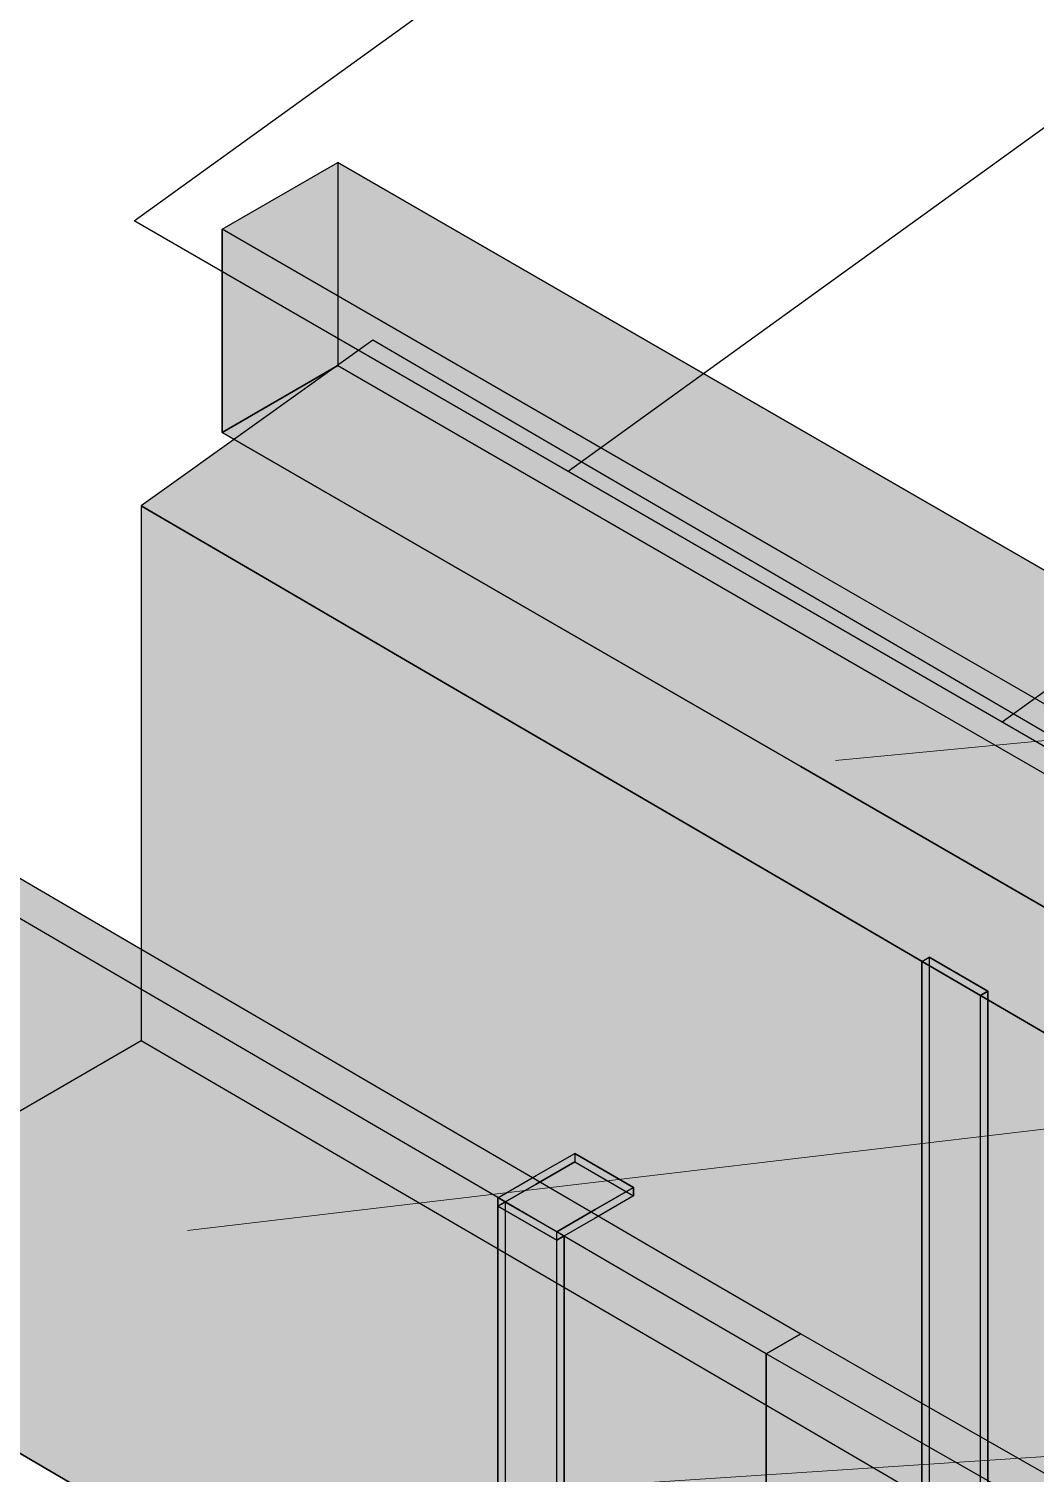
# Model space of a CAD drawing. Header units: metres. Extents: x 0 to 18.2, y -10 to 8.9.
# Drawn here: x 14.603 to 14.98, y 1.42 to 1.961 of the extents above; entities that cross this region are included whole.
import ezdxf

# ---------------------------------------------------------------- set-up
doc = ezdxf.new("R2010")
doc.units = ezdxf.units.M
doc.header["$LTSCALE"] = 0.25
doc.layers.add('ISO-ARISTAS', color=8, linetype='CONTINUOUS')
doc.layers.add('ISO-CONCRETO-SUP', color=254, linetype='CONTINUOUS', true_color=0xe8e8e8)
doc.layers.add('LLAMADAS', color=30, linetype='CONTINUOUS', lineweight=18)

msp = doc.modelspace()

# ---------------------------------------------------------------- linework, layer by layer
at = {"layer": 'ISO-ARISTAS', "color": 250}
for p, q in [((14.64281, 1.88888), (15.13038, 2.24075)), ((15.29276, 2.147), (14.80519, 1.79513)), ((15.45514, 2.05325), (14.96757, 1.70138)), ((14.67572, 1.88575), (14.71902, 1.91075)), ((14.67572, 1.88575), (14.71902, 1.91075)), ((14.71902, 1.91075), (14.71902, 1.83475)), ((14.93553, 1.78575), (14.71902, 1.91075)), ((14.71902, 1.91075), (14.71902, 1.83475)), ((14.71902, 1.91075), (14.93553, 1.78575)), ((15.29233, 1.51388), (14.64281, 1.88888)), ((14.67572, 1.80975), (14.67572, 1.88575)), ((14.89223, 1.76075), (14.67572, 1.88575)), ((14.67572, 1.88575), (14.67572, 1.80975)), ((14.89223, 1.76075), (14.67572, 1.88575)), ((14.73201, 1.84425), (14.68871, 1.81325)), ((14.78073, 1.81584), (14.73201, 1.84425)), ((14.71902, 1.83475), (14.67572, 1.80975)), ((14.67572, 1.80975), (14.71902, 1.83475)), ((14.71902, 1.83475), (14.93553, 1.70975)), ((14.71902, 1.83475), (14.93553, 1.70975)), ((14.82944, 1.78744), (14.78073, 1.81584)), ((14.68871, 1.81325), (14.64541, 1.78225)), ((14.89223, 1.68475), (14.67572, 1.80975)), ((14.67572, 1.80975), (14.89223, 1.68475)), ((14.87815, 1.75903), (14.82944, 1.78744)), ((15.15204, 1.66075), (14.93553, 1.78575)), ((14.93553, 1.78575), (15.15204, 1.66075)), ((14.69412, 1.75384), (14.64541, 1.78225)), ((14.64541, 1.78225), (14.64541, 1.73225)), ((14.64541, 1.78225), (14.69412, 1.75384)), ((14.92687, 1.73063), (14.87815, 1.75903)), ((15.10873, 1.63575), (14.89223, 1.76075)), ((15.10873, 1.63575), (14.89223, 1.76075)), ((14.74284, 1.72544), (14.69412, 1.75384)), ((14.69412, 1.75384), (14.74284, 1.72544)), ((14.64541, 1.73225), (14.64541, 1.68225)), ((14.97558, 1.70222), (14.92687, 1.73063)), ((14.79155, 1.69703), (14.74284, 1.72544)), ((14.74284, 1.72544), (14.79155, 1.69703)), ((14.93553, 1.70975), (15.15204, 1.58475)), ((14.93553, 1.70975), (15.15204, 1.58475)), ((15.0243, 1.67381), (14.97558, 1.70222)), ((14.84027, 1.66863), (14.79155, 1.69703)), ((14.79155, 1.69703), (14.84027, 1.66863)), ((14.64541, 1.68225), (14.64541, 1.63225)), ((15.10873, 1.55975), (14.89223, 1.68475)), ((14.89223, 1.68475), (15.10873, 1.55975)), ((14.88898, 1.64022), (14.84027, 1.66863)), ((14.84027, 1.66863), (14.88898, 1.64022)), ((14.59994, 1.64294), (14.64866, 1.61453)), ((14.93769, 1.61181), (14.88898, 1.64022)), ((14.88898, 1.64022), (14.93769, 1.61181)), ((14.63567, 1.60703), (14.58695, 1.63544)), ((14.63567, 1.60703), (14.58695, 1.63544)), ((14.64541, 1.63225), (14.64541, 1.58225)), ((14.64866, 1.61453), (14.69737, 1.58613)), ((14.93752, 1.61185), (14.94027, 1.61344)), ((14.93752, 1.61185), (14.94027, 1.61344)), ((14.93752, 1.58283), (14.93752, 1.61185)), ((14.95952, 1.59915), (14.93752, 1.61185)), ((14.93752, 1.61185), (14.93752, 1.58283)), ((14.95952, 1.59915), (14.93752, 1.61185)), ((14.98641, 1.58341), (14.93769, 1.61181)), ((14.93769, 1.61181), (14.98641, 1.58341)), ((14.94027, 1.61344), (14.94027, 1.58441)), ((14.96227, 1.60074), (14.94027, 1.61344)), ((14.94027, 1.61344), (14.94027, 1.58441)), ((14.94027, 1.61344), (14.96227, 1.60074)), ((14.68438, 1.57863), (14.63567, 1.60703)), ((14.68438, 1.57863), (14.63567, 1.60703)), ((14.95952, 1.59915), (14.96227, 1.60074)), ((14.96227, 1.60074), (14.95952, 1.59915)), ((14.96227, 1.57171), (14.96227, 1.60074)), ((14.96227, 1.60074), (14.96227, 1.57171)), ((14.95952, 1.57013), (14.95952, 1.59915)), ((14.95952, 1.57013), (14.95952, 1.59915)), ((14.69737, 1.58613), (14.74609, 1.55772)), ((14.94027, 1.58441), (14.94027, 1.55539)), ((14.94027, 1.58441), (14.94027, 1.55539)), ((14.60644, 1.55975), (14.64541, 1.58225)), ((14.64541, 1.58225), (14.69412, 1.55384)), ((14.64541, 1.58225), (14.69412, 1.55384)), ((14.7331, 1.55022), (14.68438, 1.57863)), ((14.7331, 1.55022), (14.68438, 1.57863)), ((14.93752, 1.5538), (14.93752, 1.58283)), ((14.93752, 1.58283), (14.93752, 1.5538)), ((14.95952, 1.5411), (14.95952, 1.57013)), ((14.95952, 1.5411), (14.95952, 1.57013)), ((14.96227, 1.54269), (14.96227, 1.57171)), ((14.96227, 1.57171), (14.96227, 1.54269)), ((14.56747, 1.53725), (14.60644, 1.55975)), ((14.74609, 1.55772), (14.7948, 1.52931)), ((14.69412, 1.55384), (14.74284, 1.52544)), ((14.69412, 1.55384), (14.74284, 1.52544)), ((14.93752, 1.52478), (14.93752, 1.5538)), ((14.93752, 1.5538), (14.93752, 1.52478)), ((14.94027, 1.55539), (14.94027, 1.52636)), ((14.94027, 1.55539), (14.94027, 1.52636)), ((14.78181, 1.52181), (14.7331, 1.55022)), ((14.78181, 1.52181), (14.7331, 1.55022)), ((14.79325, 1.53173), (14.80762, 1.54003)), ((14.79325, 1.53173), (14.80762, 1.54003)), ((14.80762, 1.54003), (14.80762, 1.53685)), ((14.82961, 1.52733), (14.80762, 1.54003)), ((14.80762, 1.54003), (14.80762, 1.53685)), ((14.80762, 1.54003), (14.82961, 1.52733)), ((14.95952, 1.51208), (14.95952, 1.5411)), ((14.95952, 1.51208), (14.95952, 1.5411)), ((14.96227, 1.51366), (14.96227, 1.54269)), ((14.96227, 1.54269), (14.96227, 1.51366)), ((14.80762, 1.53685), (14.79325, 1.52856)), ((14.79325, 1.52856), (14.80762, 1.53685)), ((14.80762, 1.53685), (14.82961, 1.52415)), ((14.80762, 1.53685), (14.82961, 1.52415)), ((14.77889, 1.52344), (14.79325, 1.53173)), ((14.77889, 1.52344), (14.79325, 1.53173)), ((14.7948, 1.52931), (14.84351, 1.50091)), ((14.74284, 1.52544), (14.79155, 1.49703)), ((14.74284, 1.52544), (14.79155, 1.49703)), ((14.79325, 1.52856), (14.77889, 1.52026)), ((14.77889, 1.52026), (14.79325, 1.52856)), ((14.82961, 1.52733), (14.81525, 1.51903)), ((14.81525, 1.51903), (14.82961, 1.52733)), ((14.82961, 1.52415), (14.81525, 1.51586)), ((14.82961, 1.52415), (14.81525, 1.51586)), ((14.82961, 1.52415), (14.82961, 1.52733)), ((14.82961, 1.52733), (14.82961, 1.52415)), ((14.93752, 1.49575), (14.93752, 1.52478)), ((14.93752, 1.52478), (14.93752, 1.49575)), ((14.94027, 1.52636), (14.94027, 1.49734)), ((14.94027, 1.52636), (14.94027, 1.49734)), ((14.77889, 1.52026), (14.77889, 1.52344)), ((14.80088, 1.51074), (14.77889, 1.52344)), ((14.80088, 1.51074), (14.77889, 1.52344)), ((14.77889, 1.52344), (14.77889, 1.52026)), ((14.77889, 1.52026), (14.78164, 1.52185)), ((14.77889, 1.52026), (14.78164, 1.52185)), ((14.77889, 1.49124), (14.77889, 1.52026)), ((14.80088, 1.50756), (14.77889, 1.52026)), ((14.77889, 1.52026), (14.77889, 1.49124)), ((14.80088, 1.50756), (14.77889, 1.52026)), ((14.80088, 1.50756), (14.77889, 1.52026)), ((14.77889, 1.52026), (14.80088, 1.50756)), ((14.78164, 1.52185), (14.78164, 1.49283)), ((14.80363, 1.50915), (14.78164, 1.52185)), ((14.78164, 1.52185), (14.78164, 1.49283)), ((14.78164, 1.52185), (14.80363, 1.50915)), ((14.83052, 1.49341), (14.78181, 1.52181)), ((14.83052, 1.49341), (14.78181, 1.52181)), ((14.81525, 1.51903), (14.80088, 1.51074)), ((14.80088, 1.51074), (14.81525, 1.51903)), ((14.81525, 1.51586), (14.80088, 1.50756)), ((14.81525, 1.51586), (14.80088, 1.50756)), ((14.96227, 1.48464), (14.96227, 1.51366)), ((14.96227, 1.51366), (14.96227, 1.48464)), ((14.80088, 1.50756), (14.80088, 1.51074)), ((14.80088, 1.50756), (14.80088, 1.51074)), ((14.80088, 1.50756), (14.80363, 1.50915)), ((14.80363, 1.50915), (14.80088, 1.50756)), ((14.80088, 1.47854), (14.80088, 1.50756)), ((14.80088, 1.47854), (14.80088, 1.50756)), ((14.80363, 1.48013), (14.80363, 1.50915)), ((14.80363, 1.50915), (14.80363, 1.48013)), ((14.95952, 1.48305), (14.95952, 1.51208)), ((14.95952, 1.48305), (14.95952, 1.51208)), ((14.79155, 1.49703), (14.84027, 1.46863)), ((14.79155, 1.49703), (14.84027, 1.46863)), ((14.84351, 1.50091), (14.89223, 1.4725)), ((14.94027, 1.49734), (14.94027, 1.46831)), ((14.94027, 1.49734), (14.94027, 1.46831)), ((14.77889, 1.46221), (14.77889, 1.49124)), ((14.77889, 1.49124), (14.77889, 1.46221)), ((14.78164, 1.49283), (14.78164, 1.4638)), ((14.78164, 1.49283), (14.78164, 1.4638)), ((14.87924, 1.465), (14.83052, 1.49341)), ((14.87924, 1.465), (14.83052, 1.49341)), ((14.93752, 1.46672), (14.93752, 1.49575)), ((14.93752, 1.49575), (14.93752, 1.46672)), ((14.95952, 1.45403), (14.95952, 1.48305)), ((14.95952, 1.45403), (14.95952, 1.48305)), ((14.96227, 1.45561), (14.96227, 1.48464)), ((14.96227, 1.48464), (14.96227, 1.45561)), ((14.80088, 1.44951), (14.80088, 1.47854)), ((14.80088, 1.44951), (14.80088, 1.47854)), ((14.80363, 1.4511), (14.80363, 1.48013)), ((14.80363, 1.48013), (14.80363, 1.4511)), ((14.89223, 1.4725), (14.87924, 1.465)), ((14.87924, 1.465), (14.89223, 1.4725)), ((14.89223, 1.4725), (14.93553, 1.44775)), ((14.84027, 1.46863), (14.88898, 1.44022)), ((14.84027, 1.46863), (14.88898, 1.44022)), ((14.87924, 1.415), (14.87924, 1.465)), ((14.92254, 1.44025), (14.87924, 1.465)), ((14.87924, 1.465), (14.87924, 1.415)), ((14.92254, 1.44025), (14.87924, 1.465)), ((14.93752, 1.4377), (14.93752, 1.46672)), ((14.93752, 1.46672), (14.93752, 1.4377)), ((14.94027, 1.46831), (14.94027, 1.43929)), ((14.94027, 1.46831), (14.94027, 1.43929)), ((14.77889, 1.43319), (14.77889, 1.46221)), ((14.77889, 1.46221), (14.77889, 1.43319)), ((14.78164, 1.4638), (14.78164, 1.43478)), ((14.78164, 1.4638), (14.78164, 1.43478)), ((14.95952, 1.425), (14.95952, 1.45403)), ((14.95952, 1.425), (14.95952, 1.45403)), ((14.96227, 1.42659), (14.96227, 1.45561)), ((14.96227, 1.45561), (14.96227, 1.42659)), ((14.80088, 1.42049), (14.80088, 1.44951)), ((14.80088, 1.42049), (14.80088, 1.44951)), ((14.80363, 1.42208), (14.80363, 1.4511)), ((14.80363, 1.4511), (14.80363, 1.42208)), ((14.93553, 1.44775), (14.97883, 1.423)), ((14.88898, 1.44022), (14.93769, 1.41181)), ((14.88898, 1.44022), (14.93769, 1.41181)), ((14.96584, 1.4155), (14.92254, 1.44025)), ((14.96584, 1.4155), (14.92254, 1.44025)), ((14.93752, 1.40868), (14.93752, 1.4377)), ((14.93752, 1.4377), (14.93752, 1.40868)), ((14.94027, 1.43929), (14.94027, 1.41026)), ((14.94027, 1.43929), (14.94027, 1.41026)), ((14.63567, 1.40703), (14.58695, 1.43544)), ((14.58695, 1.43544), (14.63567, 1.40703)), ((14.77889, 1.40416), (14.77889, 1.43319)), ((14.77889, 1.43319), (14.77889, 1.40416)), ((14.78164, 1.43478), (14.78164, 1.40575)), ((14.78164, 1.43478), (14.78164, 1.40575)), ((14.96227, 1.39756), (14.96227, 1.42659)), ((14.96227, 1.42659), (14.96227, 1.39756)), ((14.80363, 1.39305), (14.80363, 1.42208)), ((14.80363, 1.42208), (14.80363, 1.39305)), ((14.95952, 1.39598), (14.95952, 1.425)), ((14.95952, 1.39598), (14.95952, 1.425)), ((14.97883, 1.423), (15.02213, 1.39825)), ((14.80088, 1.39146), (14.80088, 1.42049)), ((14.80088, 1.39146), (14.80088, 1.42049))]:
    msp.add_line(p, q, dxfattribs=at)
at = {"layer": 'ISO-CONCRETO-SUP', "true_color": 0x575d65}
msp.add_solid([(14.71902, 1.83475), (14.67572, 1.80975), (14.71902, 1.91075), (14.67572, 1.88575)], dxfattribs=at)
at = {"layer": 'ISO-CONCRETO-SUP', "true_color": 0x6b737d}
for points in [[(14.71902, 1.91075), (14.93553, 1.78575), (14.67572, 1.88575), (14.89223, 1.76075)], [(14.71902, 1.83475), (14.93553, 1.70975), (14.67572, 1.80975), (14.89223, 1.68475)], [(14.93553, 1.78575), (15.15204, 1.66075), (14.89223, 1.76075), (15.10873, 1.63575)], [(14.93553, 1.70975), (15.15204, 1.58475), (14.89223, 1.68475), (15.10873, 1.55975)]]:
    msp.add_solid(points, dxfattribs=at)
at = {"layer": 'ISO-CONCRETO-SUP', "true_color": 0x616771}
for points in [[(14.71902, 1.83475), (14.93553, 1.70975), (14.71902, 1.91075), (14.93553, 1.78575)], [(14.67572, 1.80975), (14.89223, 1.68475), (14.67572, 1.88575), (14.89223, 1.76075)], [(14.93553, 1.70975), (15.15204, 1.58475), (14.93553, 1.78575), (15.15204, 1.66075)], [(14.89223, 1.68475), (15.10873, 1.55975), (14.89223, 1.76075), (15.10873, 1.63575)]]:
    msp.add_solid(points, dxfattribs=at)
at = {"layer": 'ISO-CONCRETO-SUP', "true_color": 0xbcc2c9}
for points in [[(14.68871, 1.81325), (14.73743, 1.78484), (14.73201, 1.84425), (14.78073, 1.81584)], [(14.73743, 1.78484), (14.78614, 1.75644), (14.78073, 1.81584), (14.82944, 1.78744)], [(14.64541, 1.78225), (14.69412, 1.75384), (14.68871, 1.81325), (14.73743, 1.78484)], [(14.69412, 1.75384), (14.74284, 1.72544), (14.73743, 1.78484), (14.78614, 1.75644)], [(14.78614, 1.75644), (14.83485, 1.72803), (14.82944, 1.78744), (14.87815, 1.75903)], [(14.74284, 1.72544), (14.79155, 1.69703), (14.78614, 1.75644), (14.83485, 1.72803)], [(14.83485, 1.72803), (14.88357, 1.69963), (14.87815, 1.75903), (14.92687, 1.73063)], [(14.88357, 1.69963), (14.93228, 1.67122), (14.92687, 1.73063), (14.97558, 1.70222)], [(14.79155, 1.69703), (14.84027, 1.66863), (14.83485, 1.72803), (14.88357, 1.69963)], [(14.93228, 1.67122), (14.981, 1.64281), (14.97558, 1.70222), (15.0243, 1.67381)], [(14.84027, 1.66863), (14.88898, 1.64022), (14.88357, 1.69963), (14.93228, 1.67122)], [(14.88898, 1.64022), (14.93769, 1.61181), (14.93228, 1.67122), (14.981, 1.64281)], [(14.93769, 1.61181), (14.98641, 1.58341), (14.981, 1.64281), (15.02971, 1.61441)]]:
    msp.add_solid(points, dxfattribs=at)
at = {"layer": 'ISO-CONCRETO-SUP', "true_color": 0xa5aab0}
for points in [[(14.64541, 1.73225), (14.69412, 1.70384), (14.64541, 1.78225), (14.69412, 1.75384)], [(14.69412, 1.70384), (14.74284, 1.67544), (14.69412, 1.75384), (14.74284, 1.72544)], [(14.64541, 1.68225), (14.69412, 1.65384), (14.64541, 1.73225), (14.69412, 1.70384)], [(14.74284, 1.67544), (14.79155, 1.64703), (14.74284, 1.72544), (14.79155, 1.69703)], [(14.69412, 1.65384), (14.74284, 1.62544), (14.69412, 1.70384), (14.74284, 1.67544)], [(14.79155, 1.64703), (14.84027, 1.61863), (14.79155, 1.69703), (14.84027, 1.66863)], [(14.64541, 1.63225), (14.69412, 1.60384), (14.64541, 1.68225), (14.69412, 1.65384)], [(14.74284, 1.62544), (14.79155, 1.59703), (14.74284, 1.67544), (14.79155, 1.64703)], [(14.84027, 1.61863), (14.88898, 1.59022), (14.84027, 1.66863), (14.88898, 1.64022)], [(14.69412, 1.60384), (14.74284, 1.57544), (14.69412, 1.65384), (14.74284, 1.62544)], [(14.79155, 1.59703), (14.84027, 1.56863), (14.79155, 1.64703), (14.84027, 1.61863)], [(14.88898, 1.59022), (14.93769, 1.56181), (14.88898, 1.64022), (14.93769, 1.61181)], [(14.58695, 1.58544), (14.63567, 1.55703), (14.58695, 1.63544), (14.63567, 1.60703)], [(14.64541, 1.58225), (14.69412, 1.55384), (14.64541, 1.63225), (14.69412, 1.60384)], [(14.74284, 1.57544), (14.79155, 1.54703), (14.74284, 1.62544), (14.79155, 1.59703)], [(14.84027, 1.56863), (14.88898, 1.54022), (14.84027, 1.61863), (14.88898, 1.59022)], [(14.93769, 1.56181), (14.98641, 1.53341), (14.93769, 1.61181), (14.98641, 1.58341)], [(14.63567, 1.55703), (14.68438, 1.52862), (14.63567, 1.60703), (14.68438, 1.57863)], [(14.69412, 1.55384), (14.74284, 1.52544), (14.69412, 1.60384), (14.74284, 1.57544)], [(14.79155, 1.54703), (14.84027, 1.51863), (14.79155, 1.59703), (14.84027, 1.56863)], [(14.88898, 1.54022), (14.93769, 1.51181), (14.88898, 1.59022), (14.93769, 1.56181)], [(14.58695, 1.53544), (14.63567, 1.50703), (14.58695, 1.58544), (14.63567, 1.55703)], [(14.68438, 1.52862), (14.7331, 1.50022), (14.68438, 1.57863), (14.7331, 1.55022)], [(14.74284, 1.52544), (14.79155, 1.49703), (14.74284, 1.57544), (14.79155, 1.54703)], [(14.84027, 1.51863), (14.88898, 1.49022), (14.84027, 1.56863), (14.88898, 1.54022)], [(14.93769, 1.51181), (14.98641, 1.48341), (14.93769, 1.56181), (14.98641, 1.53341)], [(14.63567, 1.50703), (14.68438, 1.47863), (14.63567, 1.55703), (14.68438, 1.52862)], [(14.7331, 1.50022), (14.78181, 1.47181), (14.7331, 1.55022), (14.78181, 1.52181)], [(14.79155, 1.49703), (14.84027, 1.46863), (14.79155, 1.54703), (14.84027, 1.51863)], [(14.88898, 1.49022), (14.93769, 1.46181), (14.88898, 1.54022), (14.93769, 1.51181)], [(14.58695, 1.48544), (14.63567, 1.45703), (14.58695, 1.53544), (14.63567, 1.50703)], [(14.68438, 1.47863), (14.7331, 1.45022), (14.68438, 1.52862), (14.7331, 1.50022)], [(14.78181, 1.47181), (14.83052, 1.44341), (14.78181, 1.52181), (14.83052, 1.49341)], [(14.84027, 1.46863), (14.88898, 1.44022), (14.84027, 1.51863), (14.88898, 1.49022)], [(14.93769, 1.46181), (14.98641, 1.43341), (14.93769, 1.51181), (14.98641, 1.48341)], [(14.63567, 1.45703), (14.68438, 1.42863), (14.63567, 1.50703), (14.68438, 1.47863)], [(14.7331, 1.45022), (14.78181, 1.42181), (14.7331, 1.50022), (14.78181, 1.47181)], [(14.83052, 1.44341), (14.87924, 1.415), (14.83052, 1.49341), (14.87924, 1.465)], [(14.88898, 1.44022), (14.93769, 1.41181), (14.88898, 1.49022), (14.93769, 1.46181)], [(14.58695, 1.43544), (14.63567, 1.40703), (14.58695, 1.48544), (14.63567, 1.45703)], [(14.68438, 1.42863), (14.7331, 1.40022), (14.68438, 1.47863), (14.7331, 1.45022)], [(14.78181, 1.42181), (14.83052, 1.39341), (14.78181, 1.47181), (14.83052, 1.44341)], [(14.87924, 1.415), (14.92254, 1.39025), (14.87924, 1.465), (14.92254, 1.44025)], [(14.93769, 1.41181), (14.98641, 1.38341), (14.93769, 1.46181), (14.98641, 1.43341)], [(14.63567, 1.40703), (14.68438, 1.37862), (14.63567, 1.45703), (14.68438, 1.42863)], [(14.7331, 1.40022), (14.78181, 1.37181), (14.7331, 1.45022), (14.78181, 1.42181)], [(14.83052, 1.39341), (14.87924, 1.365), (14.83052, 1.44341), (14.87924, 1.415)], [(14.92254, 1.39025), (14.96584, 1.3655), (14.92254, 1.44025), (14.96584, 1.4155)], [(14.68438, 1.37862), (14.7331, 1.35022), (14.68438, 1.42863), (14.7331, 1.40022)], [(14.78181, 1.37181), (14.83052, 1.34341), (14.78181, 1.42181), (14.83052, 1.39341)]]:
    msp.add_solid(points, dxfattribs=at)
at = {"layer": 'ISO-CONCRETO-SUP', "true_color": 0xb7bcc4}
for points in [[(14.59994, 1.64294), (14.64866, 1.61453), (14.58695, 1.63544), (14.63567, 1.60703)], [(14.64866, 1.61453), (14.69737, 1.58613), (14.63567, 1.60703), (14.68438, 1.57863)], [(14.69737, 1.58613), (14.74609, 1.55772), (14.68438, 1.57863), (14.7331, 1.55022)], [(14.64541, 1.58225), (14.69412, 1.55384), (14.60644, 1.55975), (14.65515, 1.53134)], [(14.60644, 1.55975), (14.65515, 1.53134), (14.56747, 1.53725), (14.61618, 1.50884)], [(14.74609, 1.55772), (14.7948, 1.52931), (14.7331, 1.55022), (14.78181, 1.52181)], [(14.69412, 1.55384), (14.74284, 1.52544), (14.65515, 1.53134), (14.70387, 1.50294)], [(14.56747, 1.53725), (14.61618, 1.50884), (14.5285, 1.51475), (14.57721, 1.48634)], [(14.65515, 1.53134), (14.70387, 1.50294), (14.61618, 1.50884), (14.6649, 1.48044)], [(14.7948, 1.52931), (14.84351, 1.50091), (14.78181, 1.52181), (14.83052, 1.49341)], [(14.74284, 1.52544), (14.79155, 1.49703), (14.70387, 1.50294), (14.75258, 1.47453)], [(14.61618, 1.50884), (14.6649, 1.48044), (14.57721, 1.48634), (14.62592, 1.45794)], [(14.70387, 1.50294), (14.75258, 1.47453), (14.6649, 1.48044), (14.71361, 1.45203)], [(14.79155, 1.49703), (14.84027, 1.46863), (14.75258, 1.47453), (14.8013, 1.44613)], [(14.84351, 1.50091), (14.89223, 1.4725), (14.83052, 1.49341), (14.87924, 1.465)], [(14.57721, 1.48634), (14.62592, 1.45794), (14.53824, 1.46384), (14.58695, 1.43544)], [(14.6649, 1.48044), (14.71361, 1.45203), (14.62592, 1.45794), (14.67464, 1.42953)], [(14.75258, 1.47453), (14.8013, 1.44613), (14.71361, 1.45203), (14.76232, 1.42362)], [(14.84027, 1.46863), (14.88898, 1.44022), (14.8013, 1.44613), (14.85001, 1.41772)], [(14.62592, 1.45794), (14.67464, 1.42953), (14.58695, 1.43544), (14.63567, 1.40703)], [(14.71361, 1.45203), (14.76232, 1.42362), (14.67464, 1.42953), (14.72335, 1.40112)], [(14.8013, 1.44613), (14.85001, 1.41772), (14.76232, 1.42362), (14.81104, 1.39522)], [(14.88898, 1.44022), (14.93769, 1.41181), (14.85001, 1.41772), (14.89872, 1.38931)], [(14.67464, 1.42953), (14.72335, 1.40112), (14.63567, 1.40703), (14.68438, 1.37862)], [(14.76232, 1.42362), (14.81104, 1.39522), (14.72335, 1.40112), (14.77207, 1.37272)]]:
    msp.add_solid(points, dxfattribs=at)
at = {"layer": 'ISO-CONCRETO-SUP', "true_color": 0x6a7481}
for points in [[(14.94027, 1.58441), (14.93752, 1.58283), (14.94027, 1.61344), (14.93752, 1.61185)], [(14.96227, 1.57171), (14.95952, 1.57013), (14.96227, 1.60074), (14.95952, 1.59915)], [(14.94027, 1.55539), (14.93752, 1.5538), (14.94027, 1.58441), (14.93752, 1.58283)], [(14.96227, 1.54269), (14.95952, 1.5411), (14.96227, 1.57171), (14.95952, 1.57013)], [(14.94027, 1.52636), (14.93752, 1.52478), (14.94027, 1.55539), (14.93752, 1.5538)], [(14.80762, 1.53685), (14.79325, 1.52856), (14.80762, 1.54003), (14.79325, 1.53173)], [(14.96227, 1.51366), (14.95952, 1.51208), (14.96227, 1.54269), (14.95952, 1.5411)], [(14.79325, 1.52856), (14.77889, 1.52026), (14.79325, 1.53173), (14.77889, 1.52344)], [(14.82961, 1.52415), (14.81525, 1.51586), (14.82961, 1.52733), (14.81525, 1.51903)], [(14.94027, 1.49734), (14.93752, 1.49575), (14.94027, 1.52636), (14.93752, 1.52478)], [(14.78164, 1.49283), (14.77889, 1.49124), (14.78164, 1.52185), (14.77889, 1.52026)], [(14.81525, 1.51586), (14.80088, 1.50756), (14.81525, 1.51903), (14.80088, 1.51074)], [(14.96227, 1.48464), (14.95952, 1.48305), (14.96227, 1.51366), (14.95952, 1.51208)], [(14.80363, 1.48013), (14.80088, 1.47854), (14.80363, 1.50915), (14.80088, 1.50756)], [(14.94027, 1.46831), (14.93752, 1.46672), (14.94027, 1.49734), (14.93752, 1.49575)], [(14.78164, 1.4638), (14.77889, 1.46221), (14.78164, 1.49283), (14.77889, 1.49124)], [(14.96227, 1.45561), (14.95952, 1.45403), (14.96227, 1.48464), (14.95952, 1.48305)], [(14.80363, 1.4511), (14.80088, 1.44951), (14.80363, 1.48013), (14.80088, 1.47854)], [(14.94027, 1.43929), (14.93752, 1.4377), (14.94027, 1.46831), (14.93752, 1.46672)], [(14.78164, 1.43478), (14.77889, 1.43319), (14.78164, 1.4638), (14.77889, 1.46221)], [(14.96227, 1.42659), (14.95952, 1.425), (14.96227, 1.45561), (14.95952, 1.45403)], [(14.80363, 1.42208), (14.80088, 1.42049), (14.80363, 1.4511), (14.80088, 1.44951)], [(14.94027, 1.41026), (14.93752, 1.40868), (14.94027, 1.43929), (14.93752, 1.4377)], [(14.78164, 1.40575), (14.77889, 1.40416), (14.78164, 1.43478), (14.77889, 1.43319)], [(14.96227, 1.39756), (14.95952, 1.39598), (14.96227, 1.42659), (14.95952, 1.425)], [(14.80363, 1.39305), (14.80088, 1.39146), (14.80363, 1.42208), (14.80088, 1.42049)]]:
    msp.add_solid(points, dxfattribs=at)
at = {"layer": 'ISO-CONCRETO-SUP', "true_color": 0x838f9f}
for points in [[(14.94027, 1.61344), (14.96227, 1.60074), (14.93752, 1.61185), (14.95952, 1.59915)], [(14.80762, 1.54003), (14.82961, 1.52733), (14.79325, 1.53173), (14.81525, 1.51903)], [(14.80762, 1.53685), (14.82961, 1.52415), (14.79325, 1.52856), (14.81525, 1.51586)], [(14.79325, 1.53173), (14.81525, 1.51903), (14.77889, 1.52344), (14.80088, 1.51074)], [(14.79325, 1.52856), (14.81525, 1.51586), (14.77889, 1.52026), (14.80088, 1.50756)], [(14.78164, 1.52185), (14.80363, 1.50915), (14.77889, 1.52026), (14.80088, 1.50756)]]:
    msp.add_solid(points, dxfattribs=at)
at = {"layer": 'ISO-CONCRETO-SUP', "true_color": 0x768190}
for points in [[(14.93752, 1.58283), (14.95952, 1.57013), (14.93752, 1.61185), (14.95952, 1.59915)], [(14.94027, 1.58441), (14.96227, 1.57171), (14.94027, 1.61344), (14.96227, 1.60074)], [(14.94027, 1.55539), (14.96227, 1.54269), (14.94027, 1.58441), (14.96227, 1.57171)], [(14.93752, 1.5538), (14.95952, 1.5411), (14.93752, 1.58283), (14.95952, 1.57013)], [(14.93752, 1.52478), (14.95952, 1.51208), (14.93752, 1.5538), (14.95952, 1.5411)], [(14.94027, 1.52636), (14.96227, 1.51366), (14.94027, 1.55539), (14.96227, 1.54269)], [(14.80762, 1.53685), (14.82961, 1.52415), (14.80762, 1.54003), (14.82961, 1.52733)], [(14.93752, 1.49575), (14.95952, 1.48305), (14.93752, 1.52478), (14.95952, 1.51208)], [(14.94027, 1.49734), (14.96227, 1.48464), (14.94027, 1.52636), (14.96227, 1.51366)], [(14.77889, 1.52026), (14.80088, 1.50756), (14.77889, 1.52344), (14.80088, 1.51074)], [(14.77889, 1.49124), (14.80088, 1.47854), (14.77889, 1.52026), (14.80088, 1.50756)], [(14.78164, 1.49283), (14.80363, 1.48013), (14.78164, 1.52185), (14.80363, 1.50915)], [(14.94027, 1.46831), (14.96227, 1.45561), (14.94027, 1.49734), (14.96227, 1.48464)], [(14.77889, 1.46221), (14.80088, 1.44951), (14.77889, 1.49124), (14.80088, 1.47854)], [(14.78164, 1.4638), (14.80363, 1.4511), (14.78164, 1.49283), (14.80363, 1.48013)], [(14.93752, 1.46672), (14.95952, 1.45403), (14.93752, 1.49575), (14.95952, 1.48305)], [(14.93752, 1.4377), (14.95952, 1.425), (14.93752, 1.46672), (14.95952, 1.45403)], [(14.94027, 1.43929), (14.96227, 1.42659), (14.94027, 1.46831), (14.96227, 1.45561)], [(14.77889, 1.43319), (14.80088, 1.42049), (14.77889, 1.46221), (14.80088, 1.44951)], [(14.78164, 1.43478), (14.80363, 1.42208), (14.78164, 1.4638), (14.80363, 1.4511)], [(14.93752, 1.40868), (14.95952, 1.39598), (14.93752, 1.4377), (14.95952, 1.425)], [(14.94027, 1.41026), (14.96227, 1.39756), (14.94027, 1.43929), (14.96227, 1.42659)], [(14.77889, 1.40416), (14.80088, 1.39146), (14.77889, 1.43319), (14.80088, 1.42049)], [(14.78164, 1.40575), (14.80363, 1.39305), (14.78164, 1.43478), (14.80363, 1.42208)]]:
    msp.add_solid(points, dxfattribs=at)
at = {"layer": 'ISO-CONCRETO-SUP', "true_color": 0xb7bcc3}
for points in [[(14.89223, 1.4725), (14.93553, 1.44775), (14.87924, 1.465), (14.92254, 1.44025)], [(14.93553, 1.44775), (14.97883, 1.423), (14.92254, 1.44025), (14.96584, 1.4155)], [(14.97883, 1.423), (15.02213, 1.39825), (14.96584, 1.4155), (15.00914, 1.39075)]]:
    msp.add_solid(points, dxfattribs=at)
at = {"layer": 'LLAMADAS'}
for p, q in [((16.71, 1.85933), (14.90522, 1.687)), ((16.71, 1.75292), (14.66273, 1.51125)), ((16.71, 1.54008), (14.78989, 1.41391))]:
    msp.add_line(p, q, dxfattribs=at)
for points in [[(14.90522, 1.687), (14.91653, 1.68421), (14.9158, 1.69188)], [(14.66273, 1.51125), (14.67411, 1.50872), (14.6732, 1.51636)]]:
    msp.add_solid(points, dxfattribs=at)

doc.saveas('drawing.dxf')
